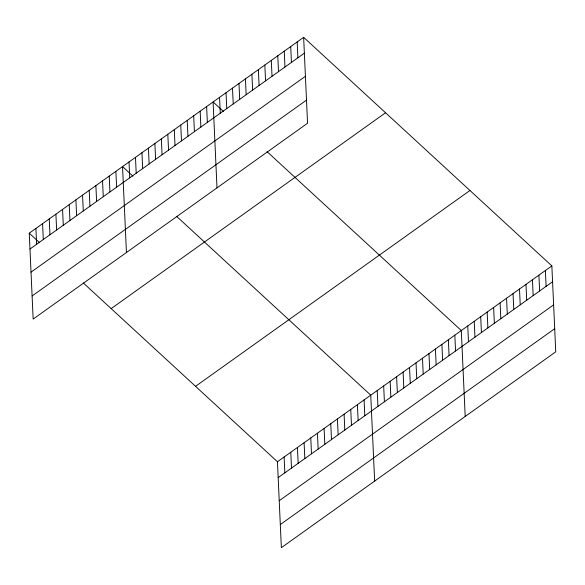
<?xml version="1.0" encoding="UTF-8"?>
<svg xmlns="http://www.w3.org/2000/svg" width="585" height="585" viewBox="0 0 585 585"><rect width="100%" height="100%" fill="white"/><g stroke="black" fill="none" stroke-linecap="round" stroke-linejoin="round"><path stroke-width="0.88" d="M303.644 37.33L307.549 123.245L33.155 319.088L29.25 233.174L303.644 37.33L551.852 265.912L555.75 351.826L281.356 547.67L277.451 461.755L83.202 282.862M29.967 249.02L304.368 53.184M31.02 272.142L305.414 76.299M32.102 295.966L306.496 100.123M111.157 308.609L385.552 112.766M195.544 386.327L469.945 190.483M277.451 461.755L551.852 265.912M278.167 477.601L552.569 281.758M279.22 500.723L553.615 304.88M280.303 524.548L554.697 328.704M223.499 111.538L213.094 101.958L216.998 187.873M267.052 151.647L461.294 330.54L465.199 416.454M132.949 176.165L122.543 166.586L126.448 252.501M176.502 216.274L370.744 395.167L374.649 481.082M29.25 233.174L39.648 242.753M545.381 270.533L546.097 286.379M538.909 275.147L539.633 290.994M532.445 279.762L533.162 295.608M525.973 284.376L526.697 300.229M519.509 288.997L520.226 304.844M513.038 293.611L513.762 309.458M506.573 298.226L507.29 314.072M500.102 302.847L500.826 318.693M493.638 307.461L494.354 323.308M487.166 312.076L487.89 327.922M480.702 316.69L481.418 332.543M474.23 321.311L474.954 337.157M467.766 325.925L468.483 341.772M454.83 335.161L455.547 351.007M448.359 339.775L449.083 355.621M441.894 344.389L442.611 360.236M435.423 349.004L436.147 364.857M428.959 353.625L429.675 369.471M422.487 358.239L423.211 374.086M416.023 362.854L416.739 378.7M409.551 367.475L410.275 383.321M403.087 372.089L403.804 387.935M396.615 376.703L397.339 392.55M390.151 381.318L390.868 397.164M383.68 385.939L384.403 401.785M377.215 390.553L377.932 406.399M364.082 399.928L364.799 415.774M357.42 404.681L358.137 420.527M350.751 409.434L351.475 425.288M344.09 414.195L344.814 430.041M337.428 418.948L338.145 434.794M330.759 423.708L331.483 439.554M324.097 428.461L324.821 444.308M317.436 433.222L318.152 449.068M297.18 41.952L297.897 57.798M310.774 437.975L311.491 453.821M290.708 46.566L291.432 62.412M304.105 442.728L304.829 458.574M284.244 51.18L284.961 67.026M297.443 447.488L298.16 463.335M277.773 55.802L278.497 71.648M290.782 452.242L291.498 468.088M271.308 60.416L272.025 76.262M284.113 457.002L284.836 472.848M264.837 65.03L265.561 80.876M258.373 69.644L259.089 85.498M251.901 74.266L252.625 90.112M245.437 78.88L246.153 94.726M238.965 83.494L239.689 99.34M232.501 88.116L233.218 103.962M226.029 92.73L226.753 108.576M219.565 97.344L220.282 113.19M206.629 106.58L207.346 122.426M200.158 111.194L200.882 127.04M193.693 115.808L194.41 131.654M187.222 120.43L187.946 136.276M180.758 125.044L181.474 140.89M174.286 129.658L175.01 145.504M167.822 134.272L168.538 150.118M161.35 138.894L162.074 154.74M154.886 143.508L155.603 159.354M148.415 148.122L149.138 163.968M141.95 152.736L142.667 168.59M135.479 157.358L136.203 173.204M129.014 161.972L129.731 177.818M115.881 171.346L116.598 187.193M109.219 176.1L109.936 191.946M102.55 180.86L103.274 196.706M95.889 185.613L96.605 201.459M89.227 190.366L89.944 206.212M82.558 195.127L83.282 210.973M75.896 199.88L76.62 215.726M69.235 204.64L69.951 220.486M62.573 209.393L63.29 225.24M55.904 214.147L56.628 230M49.242 218.907L49.959 234.753M42.581 223.66L43.297 239.506M35.912 228.421L36.636 244.267"/></g></svg>
